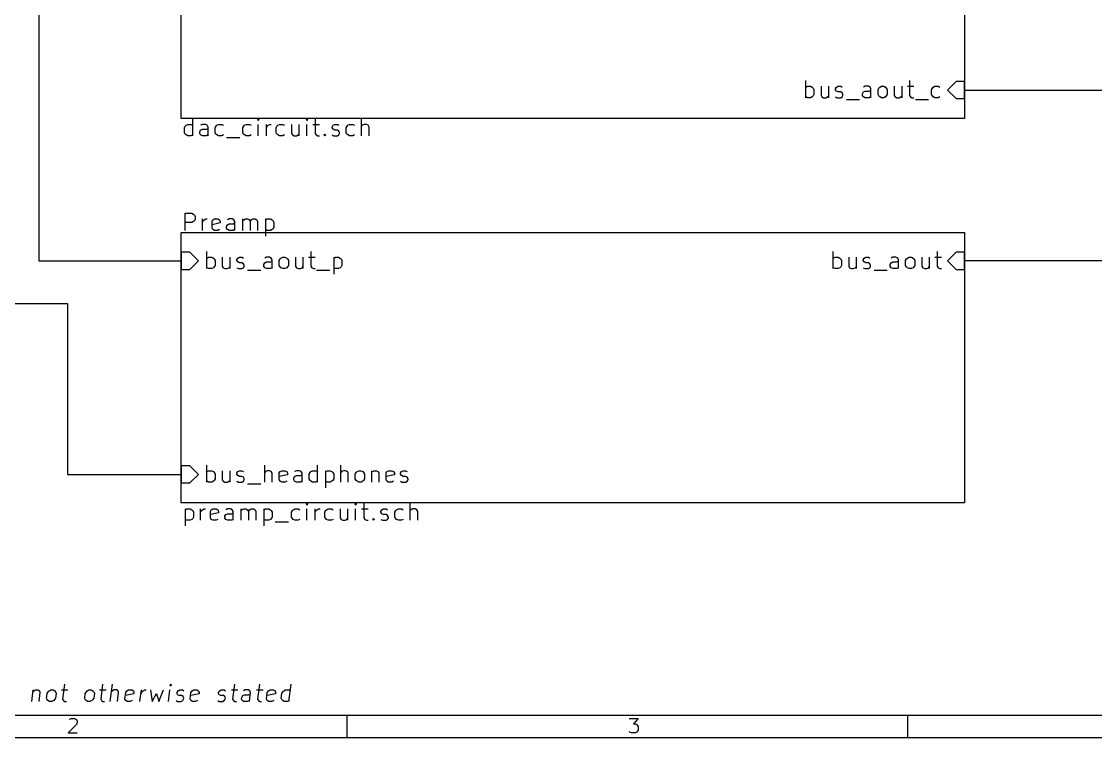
# Model space of a CAD drawing. Extents: x 10 to 287, y -200 to -10.
# Drawn here: x 81 to 176.8, y -200 to -136.1 of the extents above; entities that cross this region are included whole.
import ezdxf

# ---------------------------------------------------------------- set-up
doc = ezdxf.new("R2010")
doc.units = 0
doc.header["$MEASUREMENT"] = 0
doc.layers.add('BLACK', color=7, linetype='CONTINUOUS')
doc.layers.add('WHITE', color=7, linetype='CONTINUOUS')

msp = doc.modelspace()

# ---------------------------------------------------------------- linework, layer by layer
at = {"layer": 'Black'}
for p, q in [((95.25, -144.78), (95.25, -120.65)), ((165.1, -120.65), (165.1, -144.78)), ((82.55, -125.73), (82.55, -157.48)), ((150.927, -142.926), (150.927, -141.402)), ((160.198, -141.402), (160.198, -142.723)), ((164.338, -141.478), (163.576, -142.24)), ((165.1, -141.478), (164.338, -141.478)), ((165.1, -143.002), (165.1, -141.478)), ((150.927, -141.986), (151.079, -141.91)), ((151.079, -141.91), (151.359, -141.91)), ((151.359, -141.91), (151.511, -141.986)), ((151.511, -141.986), (151.587, -142.062)), ((151.587, -142.062), (151.663, -142.215)), ((151.663, -142.646), (151.587, -142.773)), ((151.663, -142.215), (151.663, -142.646)), ((152.298, -141.91), (152.298, -142.723)), ((152.959, -141.91), (152.959, -142.926)), ((153.594, -142.138), (153.67, -141.986)), ((153.594, -142.215), (153.594, -142.138)), ((153.67, -142.342), (153.594, -142.215)), ((153.67, -141.986), (153.822, -141.91)), ((153.822, -142.418), (153.67, -142.342)), ((153.822, -141.91), (154.051, -141.91)), ((154.051, -142.418), (153.822, -142.418)), ((154.051, -141.91), (154.178, -141.986)), ((154.178, -142.494), (154.051, -142.418)), ((154.254, -142.646), (154.178, -142.494)), ((154.254, -142.723), (154.254, -142.646)), ((156.007, -142.57), (156.083, -142.418)), ((156.007, -142.723), (156.007, -142.57)), ((156.235, -141.91), (156.083, -141.986)), ((156.083, -142.418), (156.235, -142.342)), ((156.515, -141.91), (156.235, -141.91)), ((156.235, -142.342), (156.591, -142.342)), ((156.667, -141.986), (156.515, -141.91)), ((156.591, -142.342), (156.743, -142.265)), ((156.743, -142.138), (156.667, -141.986)), ((156.743, -142.926), (156.743, -142.138)), ((157.378, -142.215), (157.455, -142.062)), ((157.378, -142.646), (157.378, -142.215)), ((157.455, -142.773), (157.378, -142.646)), ((157.455, -142.062), (157.531, -141.986)), ((157.531, -141.986), (157.683, -141.91)), ((157.683, -141.91), (157.886, -141.91)), ((157.886, -141.91), (158.039, -141.986)), ((158.039, -141.986), (158.115, -142.062)), ((158.115, -142.062), (158.191, -142.215)), ((158.191, -142.646), (158.115, -142.773)), ((158.191, -142.215), (158.191, -142.646)), ((158.826, -141.91), (158.826, -142.723)), ((159.487, -141.91), (159.487, -142.926)), ((159.995, -141.91), (160.579, -141.91)), ((162.154, -142.215), (162.23, -142.062)), ((162.154, -142.646), (162.154, -142.215)), ((162.23, -142.773), (162.154, -142.646)), ((162.23, -142.062), (162.306, -141.986)), ((162.306, -141.986), (162.458, -141.91)), ((162.458, -141.91), (162.738, -141.91)), ((162.738, -141.91), (162.89, -141.986)), ((163.576, -142.24), (164.338, -143.002)), ((165.1, -142.24), (184.15, -142.24)), ((151.079, -142.926), (150.927, -142.85)), ((151.359, -142.926), (151.079, -142.926)), ((151.511, -142.85), (151.359, -142.926)), ((151.587, -142.773), (151.511, -142.85)), ((152.298, -142.723), (152.375, -142.85)), ((152.375, -142.85), (152.527, -142.926)), ((152.527, -142.926), (152.73, -142.926)), ((152.73, -142.926), (152.883, -142.85)), ((152.883, -142.85), (152.959, -142.773)), ((153.594, -142.85), (153.746, -142.926)), ((153.746, -142.926), (154.051, -142.926)), ((154.051, -142.926), (154.178, -142.85)), ((154.178, -142.85), (154.254, -142.723)), ((154.559, -143.078), (155.727, -143.078)), ((156.083, -142.85), (156.007, -142.723)), ((156.235, -142.926), (156.083, -142.85)), ((156.591, -142.926), (156.235, -142.926)), ((156.743, -142.85), (156.591, -142.926)), ((157.531, -142.85), (157.455, -142.773)), ((157.683, -142.926), (157.531, -142.85)), ((157.886, -142.926), (157.683, -142.926)), ((158.039, -142.85), (157.886, -142.926)), ((158.115, -142.773), (158.039, -142.85)), ((158.826, -142.723), (158.902, -142.85)), ((158.902, -142.85), (159.055, -142.926)), ((159.055, -142.926), (159.258, -142.926)), ((159.258, -142.926), (159.41, -142.85)), ((159.41, -142.85), (159.487, -142.773)), ((160.198, -142.723), (160.274, -142.85)), ((160.274, -142.85), (160.426, -142.926)), ((160.426, -142.926), (160.579, -142.926)), ((160.706, -143.078), (161.874, -143.078)), ((162.306, -142.85), (162.23, -142.773)), ((162.458, -142.926), (162.306, -142.85)), ((162.738, -142.926), (162.458, -142.926)), ((162.89, -142.85), (162.738, -142.926)), ((164.338, -143.002), (165.1, -143.002)), ((165.1, -144.78), (95.25, -144.78)), ((95.5294, -145.618), (95.6056, -145.466)), ((95.6056, -145.466), (95.6818, -145.39)), ((95.6818, -145.39), (95.8342, -145.313)), ((95.8342, -145.313), (96.1136, -145.313)), ((96.1136, -145.313), (96.266, -145.39)), ((96.266, -146.329), (96.266, -144.805)), ((97.1296, -145.313), (96.9772, -145.39)), ((97.409, -145.313), (97.1296, -145.313)), ((97.5614, -145.39), (97.409, -145.313)), ((97.6376, -145.542), (97.5614, -145.39)), ((97.6376, -146.329), (97.6376, -145.542)), ((98.2726, -145.618), (98.3488, -145.466)), ((98.3488, -145.466), (98.425, -145.39)), ((98.425, -145.39), (98.5774, -145.313)), ((98.5774, -145.313), (98.8568, -145.313)), ((98.8568, -145.313), (99.0092, -145.39)), ((100.736, -145.618), (100.813, -145.466)), ((100.813, -145.466), (100.889, -145.39)), ((100.889, -145.39), (101.041, -145.313)), ((101.041, -145.313), (101.321, -145.313)), ((101.321, -145.313), (101.473, -145.39)), ((102.108, -144.805), (102.032, -144.882)), ((102.032, -144.882), (102.108, -144.958)), ((102.184, -144.882), (102.108, -144.805)), ((102.108, -144.805), (102.108, -144.958)), ((102.108, -144.958), (102.184, -144.882)), ((102.108, -146.329), (102.108, -145.313)), ((102.845, -146.329), (102.845, -145.313)), ((102.845, -145.618), (102.921, -145.466)), ((102.921, -145.466), (102.997, -145.39)), ((102.997, -145.39), (103.149, -145.313)), ((103.149, -145.313), (103.276, -145.313)), ((103.708, -145.618), (103.784, -145.466)), ((103.784, -145.466), (103.861, -145.39)), ((103.861, -145.39), (104.013, -145.313)), ((104.013, -145.313), (104.292, -145.313)), ((104.292, -145.313), (104.445, -145.39)), ((105.08, -145.313), (105.08, -146.126)), ((105.74, -145.313), (105.74, -146.329)), ((106.451, -144.805), (106.375, -144.882)), ((106.375, -144.882), (106.451, -144.958)), ((106.528, -144.882), (106.451, -144.805)), ((106.451, -144.805), (106.451, -144.958)), ((106.451, -144.958), (106.528, -144.882)), ((106.451, -146.329), (106.451, -145.313)), ((106.985, -145.313), (107.569, -145.313)), ((107.188, -144.805), (107.188, -146.126)), ((108.712, -145.542), (108.788, -145.39)), ((108.712, -145.618), (108.712, -145.542)), ((108.788, -145.39), (108.941, -145.313)), ((108.941, -145.313), (109.169, -145.313)), ((109.169, -145.313), (109.296, -145.39)), ((109.957, -145.618), (110.033, -145.466)), ((110.033, -145.466), (110.109, -145.39)), ((110.109, -145.39), (110.261, -145.313)), ((110.261, -145.313), (110.541, -145.313)), ((110.541, -145.313), (110.693, -145.39)), ((111.328, -146.329), (111.328, -144.805)), ((111.404, -145.39), (111.328, -145.466)), ((111.557, -145.313), (111.404, -145.39)), ((111.76, -145.313), (111.557, -145.313)), ((111.912, -145.39), (111.76, -145.313)), ((111.989, -145.542), (111.912, -145.39)), ((111.989, -146.329), (111.989, -145.542)), ((95.5294, -146.05), (95.5294, -145.618)), ((95.6056, -146.177), (95.5294, -146.05)), ((95.6818, -146.253), (95.6056, -146.177)), ((95.8342, -146.329), (95.6818, -146.253)), ((96.1136, -146.329), (95.8342, -146.329)), ((96.266, -146.253), (96.1136, -146.329)), ((96.901, -145.974), (96.9772, -145.821)), ((96.901, -146.126), (96.901, -145.974)), ((96.9772, -146.253), (96.901, -146.126)), ((96.9772, -145.821), (97.1296, -145.745)), ((97.1296, -146.329), (96.9772, -146.253)), ((97.1296, -145.745), (97.4852, -145.745)), ((97.4852, -146.329), (97.1296, -146.329)), ((97.4852, -145.745), (97.6376, -145.669)), ((97.6376, -146.253), (97.4852, -146.329)), ((98.2726, -146.05), (98.2726, -145.618)), ((98.3488, -146.177), (98.2726, -146.05)), ((98.425, -146.253), (98.3488, -146.177)), ((98.5774, -146.329), (98.425, -146.253)), ((98.8568, -146.329), (98.5774, -146.329)), ((99.0092, -146.253), (98.8568, -146.329)), ((99.2886, -146.482), (100.457, -146.482)), ((100.736, -146.05), (100.736, -145.618)), ((100.813, -146.177), (100.736, -146.05)), ((100.889, -146.253), (100.813, -146.177)), ((101.041, -146.329), (100.889, -146.253)), ((101.321, -146.329), (101.041, -146.329)), ((101.473, -146.253), (101.321, -146.329)), ((103.708, -146.05), (103.708, -145.618)), ((103.784, -146.177), (103.708, -146.05)), ((103.861, -146.253), (103.784, -146.177)), ((104.013, -146.329), (103.861, -146.253)), ((104.292, -146.329), (104.013, -146.329)), ((104.445, -146.253), (104.292, -146.329)), ((105.08, -146.126), (105.156, -146.253)), ((105.156, -146.253), (105.308, -146.329)), ((105.308, -146.329), (105.512, -146.329)), ((105.512, -146.329), (105.664, -146.253)), ((105.664, -146.253), (105.74, -146.177)), ((107.188, -146.126), (107.264, -146.253)), ((107.264, -146.253), (107.417, -146.329)), ((107.417, -146.329), (107.569, -146.329)), ((107.975, -146.253), (108.052, -146.177)), ((108.052, -146.329), (107.975, -146.253)), ((108.052, -146.177), (108.128, -146.253)), ((108.052, -146.177), (108.052, -146.329)), ((108.128, -146.253), (108.052, -146.329)), ((108.788, -145.745), (108.712, -145.618)), ((108.712, -146.253), (108.864, -146.329)), ((108.941, -145.821), (108.788, -145.745)), ((108.864, -146.329), (109.169, -146.329)), ((109.169, -145.821), (108.941, -145.821)), ((109.296, -145.898), (109.169, -145.821)), ((109.169, -146.329), (109.296, -146.253)), ((109.372, -146.05), (109.296, -145.898)), ((109.296, -146.253), (109.372, -146.126)), ((109.372, -146.126), (109.372, -146.05)), ((109.957, -146.05), (109.957, -145.618)), ((110.033, -146.177), (109.957, -146.05)), ((110.109, -146.253), (110.033, -146.177)), ((110.261, -146.329), (110.109, -146.253)), ((110.541, -146.329), (110.261, -146.329)), ((110.693, -146.253), (110.541, -146.329)), ((95.6056, -154.762), (95.6056, -153.238)), ((95.6056, -153.238), (96.1898, -153.238)), ((96.1898, -154.051), (95.6056, -154.051)), ((96.1898, -153.238), (96.3422, -153.314)), ((96.3422, -153.975), (96.1898, -154.051)), ((96.3422, -153.314), (96.4184, -153.391)), ((96.4184, -153.899), (96.3422, -153.975)), ((96.4184, -153.391), (96.4946, -153.543)), ((96.4946, -153.746), (96.4184, -153.899)), ((96.4946, -153.543), (96.4946, -153.746)), ((97.1296, -154.762), (97.1296, -153.746)), ((97.1296, -154.051), (97.2058, -153.899)), ((97.2058, -153.899), (97.282, -153.822)), ((97.282, -153.822), (97.4344, -153.746)), ((97.4344, -153.746), (97.5614, -153.746)), ((97.9932, -153.975), (98.0694, -153.822)), ((97.9932, -154.559), (97.9932, -153.975)), ((98.7298, -154.102), (97.9932, -154.254)), ((98.0694, -153.822), (98.2218, -153.746)), ((98.2218, -153.746), (98.5012, -153.746)), ((98.5012, -153.746), (98.6536, -153.822)), ((98.6536, -153.822), (98.7298, -153.975)), ((98.7298, -153.975), (98.7298, -154.102)), ((99.5172, -153.746), (99.3648, -153.822)), ((99.3648, -154.254), (99.5172, -154.178)), ((99.7966, -153.746), (99.5172, -153.746)), ((99.5172, -154.178), (99.8728, -154.178)), ((99.949, -153.822), (99.7966, -153.746)), ((99.8728, -154.178), (100.025, -154.102)), ((100.025, -153.975), (99.949, -153.822)), ((100.025, -154.762), (100.025, -153.975)), ((100.736, -154.762), (100.736, -153.746)), ((100.736, -153.899), (100.813, -153.822)), ((100.813, -153.822), (100.965, -153.746)), ((100.965, -153.746), (101.168, -153.746)), ((101.168, -153.746), (101.321, -153.822)), ((101.321, -153.822), (101.397, -153.975)), ((101.397, -153.975), (101.473, -153.822)), ((101.397, -153.975), (101.397, -154.762)), ((101.473, -153.822), (101.625, -153.746)), ((101.625, -153.746), (101.829, -153.746)), ((101.829, -153.746), (101.981, -153.822)), ((101.981, -153.822), (102.057, -153.975)), ((102.057, -153.975), (102.057, -154.762)), ((102.768, -153.746), (102.768, -155.27)), ((102.768, -153.822), (102.921, -153.746)), ((102.921, -153.746), (103.2, -153.746)), ((103.2, -153.746), (103.353, -153.822)), ((103.353, -153.822), (103.429, -153.899)), ((103.429, -153.899), (103.505, -154.051)), ((103.505, -154.051), (103.505, -154.483)), ((95.25, -154.94), (165.1, -154.94)), ((95.25, -179.07), (95.25, -154.94)), ((98.0694, -154.686), (97.9932, -154.559)), ((98.2218, -154.762), (98.0694, -154.686)), ((98.5012, -154.762), (98.2218, -154.762)), ((98.6536, -154.686), (98.5012, -154.762)), ((99.2886, -154.407), (99.3648, -154.254)), ((99.2886, -154.559), (99.2886, -154.407)), ((99.3648, -154.686), (99.2886, -154.559)), ((99.5172, -154.762), (99.3648, -154.686)), ((99.8728, -154.762), (99.5172, -154.762)), ((100.025, -154.686), (99.8728, -154.762)), ((102.921, -154.762), (102.768, -154.686)), ((103.2, -154.762), (102.921, -154.762)), ((103.353, -154.686), (103.2, -154.762)), ((103.429, -154.61), (103.353, -154.686)), ((103.505, -154.483), (103.429, -154.61)), ((165.1, -154.94), (165.1, -179.07)), ((96.012, -156.718), (95.25, -156.718)), ((95.25, -156.718), (95.25, -158.242)), ((96.774, -157.48), (96.012, -156.718)), ((97.536, -158.166), (97.536, -156.642)), ((106.807, -156.642), (106.807, -157.963)), ((153.391, -158.166), (153.391, -156.642)), ((162.662, -156.642), (162.662, -157.963)), ((164.338, -156.718), (163.576, -157.48)), ((165.1, -156.718), (164.338, -156.718)), ((165.1, -158.242), (165.1, -156.718)), ((82.55, -157.48), (95.25, -157.48)), ((96.012, -158.242), (96.774, -157.48)), ((97.536, -157.226), (97.6884, -157.15)), ((97.6884, -157.15), (97.9678, -157.15)), ((97.9678, -157.15), (98.1202, -157.226)), ((98.1202, -157.226), (98.1964, -157.302)), ((98.1964, -158.013), (98.1202, -158.09)), ((98.1964, -157.302), (98.2726, -157.455)), ((98.2726, -157.886), (98.1964, -158.013)), ((98.2726, -157.455), (98.2726, -157.886)), ((98.9076, -157.15), (98.9076, -157.963)), ((98.9076, -157.963), (98.9838, -158.09)), ((99.4918, -158.09), (99.568, -158.013)), ((99.568, -157.15), (99.568, -158.166)), ((100.203, -157.378), (100.279, -157.226)), ((100.203, -157.455), (100.203, -157.378)), ((100.279, -157.582), (100.203, -157.455)), ((100.279, -157.226), (100.432, -157.15)), ((100.432, -157.658), (100.279, -157.582)), ((100.432, -157.15), (100.66, -157.15)), ((100.66, -157.658), (100.432, -157.658)), ((100.66, -157.15), (100.787, -157.226)), ((100.787, -157.734), (100.66, -157.658)), ((100.863, -157.886), (100.787, -157.734)), ((100.787, -158.09), (100.863, -157.963)), ((100.863, -157.963), (100.863, -157.886)), ((102.616, -157.81), (102.692, -157.658)), ((102.616, -157.963), (102.616, -157.81)), ((102.692, -158.09), (102.616, -157.963)), ((102.845, -157.15), (102.692, -157.226)), ((102.692, -157.658), (102.845, -157.582)), ((103.124, -157.15), (102.845, -157.15)), ((102.845, -157.582), (103.2, -157.582)), ((103.276, -157.226), (103.124, -157.15)), ((103.2, -157.582), (103.353, -157.505)), ((103.353, -157.378), (103.276, -157.226)), ((103.353, -158.166), (103.353, -157.378)), ((103.988, -157.455), (104.064, -157.302)), ((103.988, -157.886), (103.988, -157.455)), ((104.064, -158.013), (103.988, -157.886)), ((104.064, -157.302), (104.14, -157.226)), ((104.14, -158.09), (104.064, -158.013)), ((104.14, -157.226), (104.292, -157.15)), ((104.292, -157.15), (104.496, -157.15)), ((104.496, -157.15), (104.648, -157.226)), ((104.648, -157.226), (104.724, -157.302)), ((104.724, -158.013), (104.648, -158.09)), ((104.724, -157.302), (104.8, -157.455)), ((104.8, -157.886), (104.724, -158.013)), ((104.8, -157.455), (104.8, -157.886)), ((105.435, -157.15), (105.435, -157.963)), ((105.435, -157.963), (105.512, -158.09)), ((106.02, -158.09), (106.096, -158.013)), ((106.096, -157.15), (106.096, -158.166)), ((106.604, -157.15), (107.188, -157.15)), ((106.807, -157.963), (106.883, -158.09)), ((108.839, -157.15), (108.839, -158.674)), ((108.839, -157.226), (108.991, -157.15)), ((108.991, -157.15), (109.271, -157.15)), ((109.271, -157.15), (109.423, -157.226)), ((109.423, -157.226), (109.499, -157.302)), ((109.499, -158.013), (109.423, -158.09)), ((109.499, -157.302), (109.576, -157.455)), ((109.576, -157.886), (109.499, -158.013)), ((109.576, -157.455), (109.576, -157.886)), ((153.391, -157.226), (153.543, -157.15)), ((153.543, -157.15), (153.822, -157.15)), ((153.822, -157.15), (153.975, -157.226)), ((153.975, -157.226), (154.051, -157.302)), ((154.051, -158.013), (153.975, -158.09)), ((154.051, -157.302), (154.127, -157.455)), ((154.127, -157.886), (154.051, -158.013)), ((154.127, -157.455), (154.127, -157.886)), ((154.762, -157.15), (154.762, -157.963)), ((154.762, -157.963), (154.838, -158.09)), ((155.346, -158.09), (155.423, -158.013)), ((155.423, -157.15), (155.423, -158.166)), ((156.058, -157.378), (156.134, -157.226)), ((156.058, -157.455), (156.058, -157.378)), ((156.134, -157.582), (156.058, -157.455)), ((156.134, -157.226), (156.286, -157.15)), ((156.286, -157.658), (156.134, -157.582)), ((156.286, -157.15), (156.515, -157.15)), ((156.515, -157.658), (156.286, -157.658)), ((156.515, -157.15), (156.642, -157.226)), ((156.642, -157.734), (156.515, -157.658)), ((156.718, -157.886), (156.642, -157.734)), ((156.642, -158.09), (156.718, -157.963)), ((156.718, -157.963), (156.718, -157.886)), ((158.471, -157.81), (158.547, -157.658)), ((158.471, -157.963), (158.471, -157.81)), ((158.547, -158.09), (158.471, -157.963)), ((158.699, -157.15), (158.547, -157.226)), ((158.547, -157.658), (158.699, -157.582)), ((158.979, -157.15), (158.699, -157.15)), ((158.699, -157.582), (159.055, -157.582)), ((159.131, -157.226), (158.979, -157.15)), ((159.055, -157.582), (159.207, -157.505)), ((159.207, -157.378), (159.131, -157.226)), ((159.207, -158.166), (159.207, -157.378)), ((159.842, -157.455), (159.918, -157.302)), ((159.842, -157.886), (159.842, -157.455)), ((159.918, -158.013), (159.842, -157.886)), ((159.918, -157.302), (159.995, -157.226)), ((159.995, -158.09), (159.918, -158.013)), ((159.995, -157.226), (160.147, -157.15)), ((160.147, -157.15), (160.35, -157.15)), ((160.35, -157.15), (160.503, -157.226)), ((160.503, -157.226), (160.579, -157.302)), ((160.579, -158.013), (160.503, -158.09)), ((160.579, -157.302), (160.655, -157.455)), ((160.655, -157.886), (160.579, -158.013)), ((160.655, -157.455), (160.655, -157.886)), ((161.29, -157.15), (161.29, -157.963)), ((161.29, -157.963), (161.366, -158.09)), ((161.874, -158.09), (161.95, -158.013)), ((161.95, -157.15), (161.95, -158.166)), ((162.458, -157.15), (163.043, -157.15)), ((162.662, -157.963), (162.738, -158.09)), ((163.576, -157.48), (164.338, -158.242)), ((184.15, -157.48), (165.1, -157.48)), ((95.25, -158.242), (96.012, -158.242)), ((97.6884, -158.166), (97.536, -158.09)), ((97.9678, -158.166), (97.6884, -158.166)), ((98.1202, -158.09), (97.9678, -158.166)), ((98.9838, -158.09), (99.1362, -158.166)), ((99.1362, -158.166), (99.3394, -158.166)), ((99.3394, -158.166), (99.4918, -158.09)), ((100.203, -158.09), (100.355, -158.166)), ((100.355, -158.166), (100.66, -158.166)), ((100.66, -158.166), (100.787, -158.09)), ((101.168, -158.318), (102.337, -158.318)), ((102.845, -158.166), (102.692, -158.09)), ((103.2, -158.166), (102.845, -158.166)), ((103.353, -158.09), (103.2, -158.166)), ((104.292, -158.166), (104.14, -158.09)), ((104.496, -158.166), (104.292, -158.166)), ((104.648, -158.09), (104.496, -158.166)), ((105.512, -158.09), (105.664, -158.166)), ((105.664, -158.166), (105.867, -158.166)), ((105.867, -158.166), (106.02, -158.09)), ((106.883, -158.09), (107.036, -158.166)), ((107.036, -158.166), (107.188, -158.166)), ((107.315, -158.318), (108.483, -158.318)), ((108.991, -158.166), (108.839, -158.09)), ((109.271, -158.166), (108.991, -158.166)), ((109.423, -158.09), (109.271, -158.166)), ((153.543, -158.166), (153.391, -158.09)), ((153.822, -158.166), (153.543, -158.166)), ((153.975, -158.09), (153.822, -158.166)), ((154.838, -158.09), (154.991, -158.166)), ((154.991, -158.166), (155.194, -158.166)), ((155.194, -158.166), (155.346, -158.09)), ((156.058, -158.09), (156.21, -158.166)), ((156.21, -158.166), (156.515, -158.166)), ((156.515, -158.166), (156.642, -158.09)), ((157.023, -158.318), (158.191, -158.318)), ((158.699, -158.166), (158.547, -158.09)), ((159.055, -158.166), (158.699, -158.166)), ((159.207, -158.09), (159.055, -158.166)), ((160.147, -158.166), (159.995, -158.09)), ((160.35, -158.166), (160.147, -158.166)), ((160.503, -158.09), (160.35, -158.166)), ((161.366, -158.09), (161.519, -158.166)), ((161.519, -158.166), (161.722, -158.166)), ((161.722, -158.166), (161.874, -158.09)), ((162.738, -158.09), (162.89, -158.166)), ((162.89, -158.166), (163.043, -158.166)), ((164.338, -158.242), (165.1, -158.242)), ((60.96, -161.29), (85.09, -161.29)), ((85.09, -161.29), (85.09, -176.53)), ((96.012, -175.768), (95.25, -175.768)), ((95.25, -175.768), (95.25, -177.292)), ((96.774, -176.53), (96.012, -175.768)), ((97.536, -177.216), (97.536, -175.692)), ((97.536, -176.276), (97.6884, -176.2)), ((97.6884, -176.2), (97.9678, -176.2)), ((97.9678, -176.2), (98.1202, -176.276)), ((98.9076, -176.2), (98.9076, -177.013)), ((99.568, -176.2), (99.568, -177.216)), ((100.279, -176.276), (100.432, -176.2)), ((100.432, -176.2), (100.66, -176.2)), ((100.66, -176.2), (100.787, -176.276)), ((102.692, -177.216), (102.692, -175.692)), ((102.921, -176.2), (102.768, -176.276)), ((103.124, -176.2), (102.921, -176.2)), ((103.276, -176.276), (103.124, -176.2)), ((104.064, -176.276), (104.216, -176.2)), ((104.216, -176.2), (104.496, -176.2)), ((104.496, -176.2), (104.648, -176.276)), ((105.512, -176.2), (105.359, -176.276)), ((105.791, -176.2), (105.512, -176.2)), ((105.943, -176.276), (105.791, -176.2)), ((106.807, -176.276), (106.959, -176.2)), ((106.959, -176.2), (107.239, -176.2)), ((107.239, -176.2), (107.391, -176.276)), ((107.391, -177.216), (107.391, -175.692)), ((108.102, -176.2), (108.102, -177.724)), ((108.102, -176.276), (108.255, -176.2)), ((108.255, -176.2), (108.534, -176.2)), ((108.534, -176.2), (108.687, -176.276)), ((109.474, -177.216), (109.474, -175.692)), ((109.703, -176.2), (109.55, -176.276)), ((109.906, -176.2), (109.703, -176.2)), ((110.058, -176.276), (109.906, -176.2)), ((110.922, -176.276), (111.074, -176.2)), ((111.074, -176.2), (111.277, -176.2)), ((111.277, -176.2), (111.43, -176.276)), ((112.217, -176.2), (112.217, -177.216)), ((112.293, -176.276), (112.446, -176.2)), ((112.446, -176.2), (112.649, -176.2)), ((112.649, -176.2), (112.801, -176.276)), ((113.589, -176.276), (113.741, -176.2)), ((113.741, -176.2), (114.021, -176.2)), ((114.021, -176.2), (114.173, -176.276)), ((114.884, -176.276), (115.037, -176.2)), ((115.037, -176.2), (115.265, -176.2)), ((115.265, -176.2), (115.392, -176.276)), ((85.09, -176.53), (95.25, -176.53)), ((96.012, -177.292), (96.774, -176.53)), ((97.6884, -177.216), (97.536, -177.14)), ((98.1202, -177.14), (97.9678, -177.216)), ((98.1202, -176.276), (98.1964, -176.352)), ((98.1964, -177.063), (98.1202, -177.14)), ((98.1964, -176.352), (98.2726, -176.505)), ((98.2726, -176.936), (98.1964, -177.063)), ((98.2726, -176.505), (98.2726, -176.936)), ((98.9076, -177.013), (98.9838, -177.14)), ((98.9838, -177.14), (99.1362, -177.216)), ((99.3394, -177.216), (99.4918, -177.14)), ((99.4918, -177.14), (99.568, -177.063)), ((100.203, -176.428), (100.279, -176.276)), ((100.203, -176.505), (100.203, -176.428)), ((100.279, -176.632), (100.203, -176.505)), ((100.203, -177.14), (100.355, -177.216)), ((100.432, -176.708), (100.279, -176.632)), ((100.66, -176.708), (100.432, -176.708)), ((100.787, -176.784), (100.66, -176.708)), ((100.66, -177.216), (100.787, -177.14)), ((100.863, -176.936), (100.787, -176.784)), ((100.787, -177.14), (100.863, -177.013)), ((100.863, -177.013), (100.863, -176.936)), ((102.768, -176.276), (102.692, -176.352)), ((103.353, -176.428), (103.276, -176.276)), ((103.353, -177.216), (103.353, -176.428)), ((103.988, -176.428), (104.064, -176.276)), ((103.988, -177.013), (103.988, -176.428)), ((104.724, -176.555), (103.988, -176.708)), ((104.064, -177.14), (103.988, -177.013)), ((104.216, -177.216), (104.064, -177.14)), ((104.648, -177.14), (104.496, -177.216)), ((104.648, -176.276), (104.724, -176.428)), ((104.724, -176.428), (104.724, -176.555)), ((105.283, -176.86), (105.359, -176.708)), ((105.283, -177.013), (105.283, -176.86)), ((105.359, -177.14), (105.283, -177.013)), ((105.359, -176.708), (105.512, -176.632)), ((105.512, -177.216), (105.359, -177.14)), ((105.512, -176.632), (105.867, -176.632)), ((105.867, -176.632), (106.02, -176.555)), ((106.02, -177.14), (105.867, -177.216)), ((106.02, -176.428), (105.943, -176.276)), ((106.02, -177.216), (106.02, -176.428)), ((106.655, -176.505), (106.731, -176.352)), ((106.655, -176.936), (106.655, -176.505)), ((106.731, -177.063), (106.655, -176.936)), ((106.731, -176.352), (106.807, -176.276)), ((106.807, -177.14), (106.731, -177.063)), ((106.959, -177.216), (106.807, -177.14)), ((107.391, -177.14), (107.239, -177.216)), ((108.255, -177.216), (108.102, -177.14)), ((108.687, -177.14), (108.534, -177.216)), ((108.687, -176.276), (108.763, -176.352)), ((108.763, -177.063), (108.687, -177.14)), ((108.763, -176.352), (108.839, -176.505)), ((108.839, -176.936), (108.763, -177.063)), ((108.839, -176.505), (108.839, -176.936)), ((109.55, -176.276), (109.474, -176.352)), ((110.134, -176.428), (110.058, -176.276)), ((110.134, -177.216), (110.134, -176.428)), ((110.769, -176.505), (110.846, -176.352)), ((110.769, -176.936), (110.769, -176.505)), ((110.846, -177.063), (110.769, -176.936)), ((110.846, -176.352), (110.922, -176.276)), ((110.922, -177.14), (110.846, -177.063)), ((111.074, -177.216), (110.922, -177.14)), ((111.43, -177.14), (111.277, -177.216)), ((111.43, -176.276), (111.506, -176.352)), ((111.506, -177.063), (111.43, -177.14)), ((111.506, -176.352), (111.582, -176.505)), ((111.582, -176.936), (111.506, -177.063)), ((111.582, -176.505), (111.582, -176.936)), ((112.217, -176.352), (112.293, -176.276)), ((112.801, -176.276), (112.878, -176.428)), ((112.878, -176.428), (112.878, -177.216)), ((113.513, -176.428), (113.589, -176.276)), ((113.513, -177.013), (113.513, -176.428)), ((114.249, -176.555), (113.513, -176.708)), ((113.589, -177.14), (113.513, -177.013)), ((113.741, -177.216), (113.589, -177.14)), ((114.173, -177.14), (114.021, -177.216)), ((114.173, -176.276), (114.249, -176.428)), ((114.249, -176.428), (114.249, -176.555)), ((114.808, -176.428), (114.884, -176.276)), ((114.808, -176.505), (114.808, -176.428)), ((114.884, -176.632), (114.808, -176.505)), ((114.808, -177.14), (114.96, -177.216)), ((115.037, -176.708), (114.884, -176.632)), ((115.265, -176.708), (115.037, -176.708)), ((115.392, -176.784), (115.265, -176.708)), ((115.265, -177.216), (115.392, -177.14)), ((115.468, -176.936), (115.392, -176.784)), ((115.392, -177.14), (115.468, -177.013)), ((115.468, -177.013), (115.468, -176.936)), ((95.25, -177.292), (96.012, -177.292)), ((97.9678, -177.216), (97.6884, -177.216)), ((99.1362, -177.216), (99.3394, -177.216)), ((100.355, -177.216), (100.66, -177.216)), ((101.168, -177.368), (102.337, -177.368)), ((104.496, -177.216), (104.216, -177.216)), ((105.867, -177.216), (105.512, -177.216)), ((107.239, -177.216), (106.959, -177.216)), ((108.534, -177.216), (108.255, -177.216)), ((111.277, -177.216), (111.074, -177.216)), ((114.021, -177.216), (113.741, -177.216)), ((114.96, -177.216), (115.265, -177.216)), ((165.1, -179.07), (95.25, -179.07)), ((95.6056, -179.603), (95.6056, -181.127)), ((95.6056, -179.68), (95.758, -179.603)), ((95.758, -179.603), (96.0374, -179.603)), ((96.0374, -179.603), (96.1898, -179.68)), ((96.1898, -179.68), (96.266, -179.756)), ((96.266, -179.756), (96.3422, -179.908)), ((96.3422, -179.908), (96.3422, -180.34)), ((96.9772, -180.619), (96.9772, -179.603)), ((96.9772, -179.908), (97.0534, -179.756)), ((97.0534, -179.756), (97.1296, -179.68)), ((97.1296, -179.68), (97.282, -179.603)), ((97.282, -179.603), (97.409, -179.603)), ((97.8408, -179.832), (97.917, -179.68)), ((97.8408, -180.416), (97.8408, -179.832)), ((98.5774, -179.959), (97.8408, -180.111)), ((97.917, -179.68), (98.0694, -179.603)), ((98.0694, -179.603), (98.3488, -179.603)), ((98.3488, -179.603), (98.5012, -179.68)), ((98.5012, -179.68), (98.5774, -179.832)), ((98.5774, -179.832), (98.5774, -179.959)), ((99.3648, -179.603), (99.2124, -179.68)), ((99.2124, -180.111), (99.3648, -180.035)), ((99.6442, -179.603), (99.3648, -179.603)), ((99.3648, -180.035), (99.7204, -180.035)), ((99.7966, -179.68), (99.6442, -179.603)), ((99.7204, -180.035), (99.8728, -179.959)), ((99.8728, -179.832), (99.7966, -179.68)), ((99.8728, -180.619), (99.8728, -179.832)), ((100.584, -180.619), (100.584, -179.603)), ((100.584, -179.756), (100.66, -179.68)), ((100.66, -179.68), (100.813, -179.603)), ((100.813, -179.603), (101.016, -179.603)), ((101.016, -179.603), (101.168, -179.68)), ((101.168, -179.68), (101.244, -179.832)), ((101.244, -179.832), (101.321, -179.68)), ((101.244, -179.832), (101.244, -180.619)), ((101.321, -179.68), (101.473, -179.603)), ((101.473, -179.603), (101.676, -179.603)), ((101.676, -179.603), (101.829, -179.68)), ((101.829, -179.68), (101.905, -179.832)), ((101.905, -179.832), (101.905, -180.619)), ((102.616, -179.603), (102.616, -181.127)), ((102.616, -179.68), (102.768, -179.603)), ((102.768, -179.603), (103.048, -179.603)), ((103.048, -179.603), (103.2, -179.68)), ((103.2, -179.68), (103.276, -179.756)), ((103.276, -179.756), (103.353, -179.908)), ((103.353, -179.908), (103.353, -180.34)), ((105.08, -179.908), (105.156, -179.756)), ((105.08, -180.34), (105.08, -179.908)), ((105.156, -179.756), (105.232, -179.68)), ((105.232, -179.68), (105.385, -179.603)), ((105.385, -179.603), (105.664, -179.603)), ((105.664, -179.603), (105.816, -179.68)), ((106.451, -179.095), (106.375, -179.172)), ((106.375, -179.172), (106.451, -179.248)), ((106.528, -179.172), (106.451, -179.095)), ((106.451, -179.095), (106.451, -179.248)), ((106.451, -179.248), (106.528, -179.172)), ((106.451, -180.619), (106.451, -179.603)), ((107.188, -180.619), (107.188, -179.603)), ((107.188, -179.908), (107.264, -179.756)), ((107.264, -179.756), (107.34, -179.68)), ((107.34, -179.68), (107.493, -179.603)), ((107.493, -179.603), (107.62, -179.603)), ((108.052, -179.908), (108.128, -179.756)), ((108.052, -180.34), (108.052, -179.908)), ((108.128, -179.756), (108.204, -179.68)), ((108.204, -179.68), (108.356, -179.603)), ((108.356, -179.603), (108.636, -179.603)), ((108.636, -179.603), (108.788, -179.68)), ((109.423, -179.603), (109.423, -180.416)), ((110.084, -179.603), (110.084, -180.619)), ((110.795, -179.095), (110.719, -179.172)), ((110.719, -179.172), (110.795, -179.248)), ((110.871, -179.172), (110.795, -179.095)), ((110.795, -179.095), (110.795, -179.248)), ((110.795, -179.248), (110.871, -179.172)), ((110.795, -180.619), (110.795, -179.603)), ((111.328, -179.603), (111.912, -179.603)), ((111.531, -179.095), (111.531, -180.416)), ((113.055, -179.832), (113.132, -179.68)), ((113.055, -179.908), (113.055, -179.832)), ((113.132, -180.035), (113.055, -179.908)), ((113.132, -179.68), (113.284, -179.603)), ((113.284, -180.111), (113.132, -180.035)), ((113.284, -179.603), (113.513, -179.603)), ((113.513, -179.603), (113.64, -179.68)), ((114.3, -179.908), (114.376, -179.756)), ((114.3, -180.34), (114.3, -179.908)), ((114.376, -179.756), (114.452, -179.68)), ((114.452, -179.68), (114.605, -179.603)), ((114.605, -179.603), (114.884, -179.603)), ((114.884, -179.603), (115.037, -179.68)), ((115.672, -180.619), (115.672, -179.095)), ((115.748, -179.68), (115.672, -179.756)), ((115.9, -179.603), (115.748, -179.68)), ((116.103, -179.603), (115.9, -179.603)), ((116.256, -179.68), (116.103, -179.603)), ((116.332, -179.832), (116.256, -179.68)), ((116.332, -180.619), (116.332, -179.832)), ((95.758, -180.619), (95.6056, -180.543)), ((96.0374, -180.619), (95.758, -180.619)), ((96.1898, -180.543), (96.0374, -180.619)), ((96.266, -180.467), (96.1898, -180.543)), ((96.3422, -180.34), (96.266, -180.467)), ((97.917, -180.543), (97.8408, -180.416)), ((98.0694, -180.619), (97.917, -180.543)), ((98.3488, -180.619), (98.0694, -180.619)), ((98.5012, -180.543), (98.3488, -180.619)), ((99.1362, -180.264), (99.2124, -180.111)), ((99.1362, -180.416), (99.1362, -180.264)), ((99.2124, -180.543), (99.1362, -180.416)), ((99.3648, -180.619), (99.2124, -180.543)), ((99.7204, -180.619), (99.3648, -180.619)), ((99.8728, -180.543), (99.7204, -180.619)), ((102.768, -180.619), (102.616, -180.543)), ((103.048, -180.619), (102.768, -180.619)), ((103.2, -180.543), (103.048, -180.619)), ((103.276, -180.467), (103.2, -180.543)), ((103.353, -180.34), (103.276, -180.467)), ((103.632, -180.772), (104.8, -180.772)), ((105.156, -180.467), (105.08, -180.34)), ((105.232, -180.543), (105.156, -180.467)), ((105.385, -180.619), (105.232, -180.543)), ((105.664, -180.619), (105.385, -180.619)), ((105.816, -180.543), (105.664, -180.619)), ((108.128, -180.467), (108.052, -180.34)), ((108.204, -180.543), (108.128, -180.467)), ((108.356, -180.619), (108.204, -180.543)), ((108.636, -180.619), (108.356, -180.619)), ((108.788, -180.543), (108.636, -180.619)), ((109.423, -180.416), (109.499, -180.543)), ((109.499, -180.543), (109.652, -180.619)), ((109.652, -180.619), (109.855, -180.619)), ((109.855, -180.619), (110.007, -180.543)), ((110.007, -180.543), (110.084, -180.467)), ((111.531, -180.416), (111.608, -180.543)), ((111.608, -180.543), (111.76, -180.619)), ((111.76, -180.619), (111.912, -180.619)), ((112.319, -180.543), (112.395, -180.467)), ((112.395, -180.619), (112.319, -180.543)), ((112.395, -180.467), (112.471, -180.543)), ((112.395, -180.467), (112.395, -180.619)), ((112.471, -180.543), (112.395, -180.619)), ((113.055, -180.543), (113.208, -180.619)), ((113.208, -180.619), (113.513, -180.619)), ((113.513, -180.111), (113.284, -180.111)), ((113.64, -180.188), (113.513, -180.111)), ((113.513, -180.619), (113.64, -180.543)), ((113.716, -180.34), (113.64, -180.188)), ((113.64, -180.543), (113.716, -180.416)), ((113.716, -180.416), (113.716, -180.34)), ((114.376, -180.467), (114.3, -180.34)), ((114.452, -180.543), (114.376, -180.467)), ((114.605, -180.619), (114.452, -180.543)), ((114.884, -180.619), (114.605, -180.619)), ((115.037, -180.543), (114.884, -180.619)), ((11.9888, -198.018), (285.013, -198.018)), ((110.007, -198.018), (110.007, -200)), ((159.995, -198.018), (159.995, -200)), ((85.9028, -198.831), (85.1662, -199.593)), ((85.2424, -198.399), (85.2932, -198.349)), ((85.2932, -198.349), (85.4202, -198.298)), ((85.4202, -198.298), (85.725, -198.298)), ((85.725, -198.298), (85.852, -198.349)), ((85.852, -198.349), (85.9028, -198.399)), ((85.9028, -198.399), (85.979, -198.526)), ((85.979, -198.653), (85.9028, -198.831)), ((85.979, -198.526), (85.979, -198.653)), ((135.179, -198.298), (135.992, -198.298)), ((135.992, -198.298), (135.56, -198.78)), ((135.56, -198.78), (135.738, -198.78)), ((135.738, -198.78), (135.865, -198.831)), ((135.865, -198.831), (135.915, -198.907)), ((135.915, -198.907), (135.992, -199.034)), ((135.992, -199.034), (135.992, -199.339)), ((10.0076, -200), (286.995, -200)), ((85.1662, -199.593), (85.979, -199.593)), ((135.255, -199.517), (135.179, -199.466)), ((135.382, -199.593), (135.255, -199.517)), ((135.738, -199.593), (135.382, -199.593)), ((135.865, -199.517), (135.738, -199.593)), ((135.915, -199.466), (135.865, -199.517)), ((135.992, -199.339), (135.915, -199.466))]:
    msp.add_line(p, q, dxfattribs=at)
at = {"layer": 'White'}
for p, q in [((84.836, -195.25), (84.6582, -196.571)), ((88.2396, -195.25), (88.0618, -196.571)), ((88.9, -196.774), (89.1032, -195.25)), ((94.3102, -195.25), (94.234, -195.326)), ((94.234, -195.326), (94.2848, -195.402)), ((94.3102, -195.25), (94.2848, -195.402)), ((94.2848, -195.402), (94.3864, -195.326)), ((94.3864, -195.326), (94.3102, -195.25)), ((99.9998, -195.25), (99.822, -196.571)), ((102.235, -195.25), (102.057, -196.571)), ((104.851, -196.774), (105.054, -195.25)), ((82.0166, -195.758), (81.8896, -196.774)), ((82.0166, -195.91), (82.0928, -195.834)), ((82.0928, -195.834), (82.2452, -195.758)), ((82.2452, -195.758), (82.4484, -195.758)), ((82.4484, -195.758), (82.6008, -195.834)), ((82.6516, -195.986), (82.55, -196.774)), ((82.6008, -195.834), (82.6516, -195.986)), ((83.2358, -196.494), (83.2866, -196.063)), ((83.2866, -196.063), (83.3882, -195.91)), ((83.3882, -195.91), (83.4644, -195.834)), ((83.4644, -195.834), (83.6168, -195.758)), ((83.6168, -195.758), (83.82, -195.758)), ((83.82, -195.758), (83.9724, -195.834)), ((83.9724, -195.834), (84.0486, -195.91)), ((84.0486, -195.91), (84.0994, -196.063)), ((84.0994, -196.063), (84.0486, -196.494)), ((84.5566, -195.758), (85.1408, -195.758)), ((86.6394, -196.494), (86.6902, -196.063)), ((86.6902, -196.063), (86.7918, -195.91)), ((86.7918, -195.91), (86.868, -195.834)), ((86.868, -195.834), (87.0204, -195.758)), ((87.0204, -195.758), (87.2236, -195.758)), ((87.2236, -195.758), (87.376, -195.834)), ((87.376, -195.834), (87.4522, -195.91)), ((87.4522, -195.91), (87.503, -196.063)), ((87.503, -196.063), (87.4522, -196.494)), ((87.9602, -195.758), (88.5444, -195.758)), ((89.1032, -195.834), (89.027, -195.91)), ((89.2556, -195.758), (89.1032, -195.834)), ((89.4588, -195.758), (89.2556, -195.758)), ((89.6112, -195.834), (89.4588, -195.758)), ((89.5604, -196.774), (89.662, -195.986)), ((89.662, -195.986), (89.6112, -195.834)), ((90.2208, -196.571), (90.297, -195.986)), ((91.0336, -196.113), (90.2716, -196.266)), ((90.297, -195.986), (90.3986, -195.834)), ((90.3986, -195.834), (90.551, -195.758)), ((90.551, -195.758), (90.8304, -195.758)), ((90.8304, -195.758), (90.9828, -195.834)), ((90.9828, -195.834), (91.0336, -195.986)), ((91.0336, -195.986), (91.0336, -196.113)), ((91.567, -196.774), (91.694, -195.758)), ((91.6686, -196.063), (91.7702, -195.91)), ((91.7702, -195.91), (91.8464, -195.834)), ((91.8464, -195.834), (91.9988, -195.758)), ((91.9988, -195.758), (92.1258, -195.758)), ((92.5068, -195.758), (92.6592, -196.774)), ((92.6592, -196.774), (93.0402, -196.063)), ((93.0402, -196.063), (93.2434, -196.774)), ((93.2434, -196.774), (93.6498, -195.758)), ((94.107, -196.774), (94.234, -195.758)), ((94.869, -195.986), (94.9706, -195.834)), ((94.869, -196.063), (94.869, -195.986)), ((94.9198, -196.19), (94.869, -196.063)), ((95.0722, -196.266), (94.9198, -196.19)), ((94.9706, -195.834), (95.123, -195.758)), ((95.3008, -196.266), (95.0722, -196.266)), ((95.123, -195.758), (95.3516, -195.758)), ((95.4278, -196.342), (95.3008, -196.266)), ((95.3516, -195.758), (95.4786, -195.834)), ((96.0374, -196.571), (96.1136, -195.986)), ((96.8502, -196.113), (96.0882, -196.266)), ((96.1136, -195.986), (96.2152, -195.834)), ((96.2152, -195.834), (96.3676, -195.758)), ((96.3676, -195.758), (96.647, -195.758)), ((96.647, -195.758), (96.7994, -195.834)), ((96.7994, -195.834), (96.8502, -195.986)), ((96.8502, -195.986), (96.8502, -196.113)), ((98.5774, -195.986), (98.679, -195.834)), ((98.5774, -196.063), (98.5774, -195.986)), ((98.6282, -196.19), (98.5774, -196.063)), ((98.7806, -196.266), (98.6282, -196.19)), ((98.679, -195.834), (98.8314, -195.758)), ((99.0092, -196.266), (98.7806, -196.266)), ((98.8314, -195.758), (99.06, -195.758)), ((99.1362, -196.342), (99.0092, -196.266)), ((99.06, -195.758), (99.187, -195.834)), ((99.7204, -195.758), (100.305, -195.758)), ((100.635, -196.418), (100.736, -196.266)), ((100.736, -196.266), (100.889, -196.19)), ((100.94, -195.758), (100.787, -195.834)), ((100.889, -196.19), (101.244, -196.19)), ((101.219, -195.758), (100.94, -195.758)), ((101.371, -195.834), (101.219, -195.758)), ((101.244, -196.19), (101.422, -196.113)), ((101.321, -196.774), (101.422, -195.986)), ((101.422, -195.986), (101.371, -195.834)), ((101.956, -195.758), (102.54, -195.758)), ((102.845, -196.571), (102.921, -195.986)), ((103.657, -196.113), (102.895, -196.266)), ((102.921, -195.986), (103.022, -195.834)), ((103.022, -195.834), (103.175, -195.758)), ((103.175, -195.758), (103.454, -195.758)), ((103.454, -195.758), (103.607, -195.834)), ((103.607, -195.834), (103.657, -195.986)), ((103.657, -195.986), (103.657, -196.113)), ((104.165, -196.494), (104.216, -196.063)), ((104.216, -196.063), (104.318, -195.91)), ((104.318, -195.91), (104.394, -195.834)), ((104.394, -195.834), (104.546, -195.758)), ((104.546, -195.758), (104.826, -195.758)), ((104.826, -195.758), (104.978, -195.834)), ((83.2866, -196.621), (83.2358, -196.494)), ((83.3628, -196.698), (83.2866, -196.621)), ((83.4898, -196.774), (83.3628, -196.698)), ((83.693, -196.774), (83.4898, -196.774)), ((83.8708, -196.698), (83.693, -196.774)), ((83.947, -196.621), (83.8708, -196.698)), ((84.0486, -196.494), (83.947, -196.621)), ((84.6582, -196.571), (84.7344, -196.698)), ((84.7344, -196.698), (84.8614, -196.774)), ((84.8614, -196.774), (85.0138, -196.774)), ((86.6902, -196.621), (86.6394, -196.494)), ((86.7664, -196.698), (86.6902, -196.621)), ((86.8934, -196.774), (86.7664, -196.698)), ((87.0966, -196.774), (86.8934, -196.774)), ((87.2744, -196.698), (87.0966, -196.774)), ((87.3506, -196.621), (87.2744, -196.698)), ((87.4522, -196.494), (87.3506, -196.621)), ((88.0618, -196.571), (88.138, -196.698)), ((88.138, -196.698), (88.265, -196.774)), ((88.265, -196.774), (88.4174, -196.774)), ((90.297, -196.698), (90.2208, -196.571)), ((90.424, -196.774), (90.297, -196.698)), ((90.7034, -196.774), (90.424, -196.774)), ((90.8812, -196.698), (90.7034, -196.774)), ((94.7928, -196.698), (94.9198, -196.774)), ((94.9198, -196.774), (95.2246, -196.774)), ((95.2246, -196.774), (95.377, -196.698)), ((95.377, -196.698), (95.4532, -196.571)), ((95.4786, -196.494), (95.4278, -196.342)), ((95.4532, -196.571), (95.4786, -196.494)), ((96.1136, -196.698), (96.0374, -196.571)), ((96.2406, -196.774), (96.1136, -196.698)), ((96.52, -196.774), (96.2406, -196.774)), ((96.6978, -196.698), (96.52, -196.774)), ((98.5012, -196.698), (98.6282, -196.774)), ((98.6282, -196.774), (98.933, -196.774)), ((98.933, -196.774), (99.0854, -196.698)), ((99.0854, -196.698), (99.1616, -196.571)), ((99.187, -196.494), (99.1362, -196.342)), ((99.1616, -196.571), (99.187, -196.494)), ((99.822, -196.571), (99.8982, -196.698)), ((99.8982, -196.698), (100.025, -196.774)), ((100.025, -196.774), (100.178, -196.774)), ((100.609, -196.571), (100.635, -196.418)), ((100.686, -196.698), (100.609, -196.571)), ((100.813, -196.774), (100.686, -196.698)), ((101.168, -196.774), (100.813, -196.774)), ((101.346, -196.698), (101.168, -196.774)), ((102.057, -196.571), (102.133, -196.698)), ((102.133, -196.698), (102.26, -196.774)), ((102.26, -196.774), (102.413, -196.774)), ((102.921, -196.698), (102.845, -196.571)), ((103.048, -196.774), (102.921, -196.698)), ((103.327, -196.774), (103.048, -196.774)), ((103.505, -196.698), (103.327, -196.774)), ((104.216, -196.621), (104.165, -196.494)), ((104.292, -196.698), (104.216, -196.621)), ((104.419, -196.774), (104.292, -196.698)), ((104.699, -196.774), (104.419, -196.774)), ((104.877, -196.698), (104.699, -196.774))]:
    msp.add_line(p, q, dxfattribs=at)

doc.saveas('drawing.dxf')
